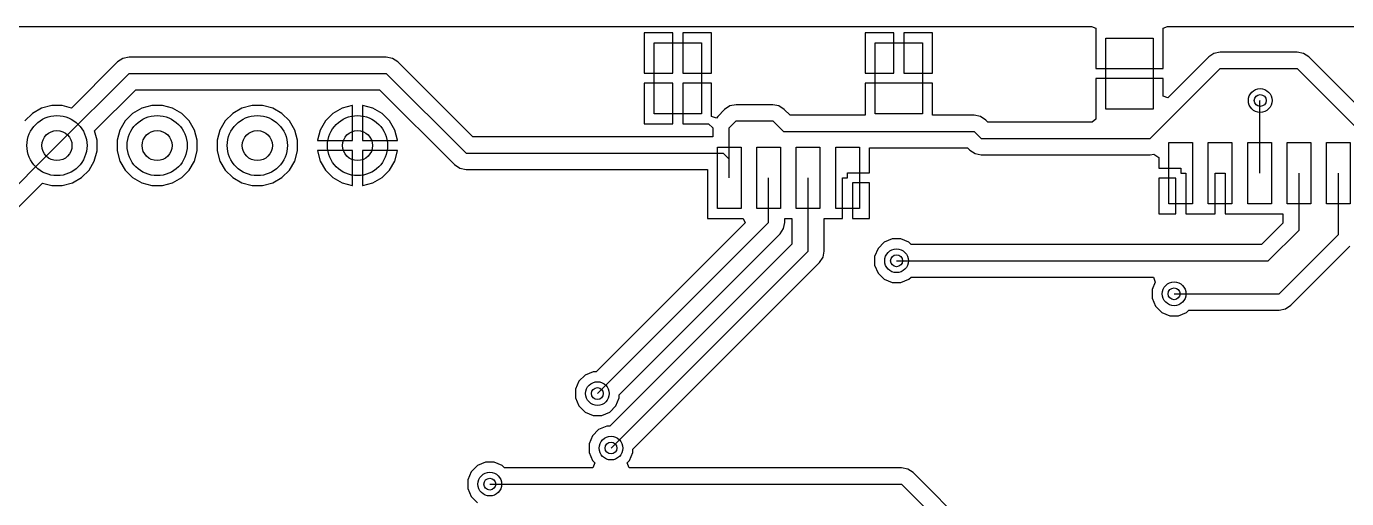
# Model space of a CAD drawing. Header units: inches. Extents: x 58 to 161, y 42 to 107.
# Drawn here: x 98.54 to 132.01, y 95.44 to 107.42 of the extents above; entities that cross this region are included whole.
import ezdxf

# ---------------------------------------------------------------- set-up
doc = ezdxf.new("R2010")
doc.units = ezdxf.units.IN
for name, color, linetype in [('Pad Holes', 156, 'Continuous'), ('Top Layer', 1, 'Continuous'), ('Via Holes', 16, 'Continuous')]:
    doc.layers.add(name, color=color, linetype=linetype)

# ---------------------------------------------------------------- blocks, each defined once
blk = doc.blocks.new('4____________45')
at = {"layer": 'Pad Holes'}
for centre in [(-5.08, 0), (-2.54, 0), (0, 0), (2.54, 0)]:
    blk.add_circle(centre, 0.381, dxfattribs=at)
at = {"layer": 'Top Layer'}
for centre in [(-5.08, 0), (-2.54, 0), (0, 0), (2.54, 0)]:
    blk.add_circle(centre, 0.762, dxfattribs=at)
blk = doc.blocks.new('BM04BSRSSTBLFSN_46')
at = {"layer": 'Top Layer'}
for p, q in [((-3.4, 0.3), (-3.4, 2.1)), ((-3.4, 2.1), (-2.2, 2.1)), ((-2.2, 2.1), (-2.2, 0.3)), ((2.2, 0.3), (2.2, 2.1)), ((2.2, 2.1), (3.4, 2.1)), ((3.4, 2.1), (3.4, 0.3)), ((-2.2, 0.3), (-3.4, 0.3)), ((3.4, 0.3), (2.2, 0.3)), ((-1.8, -2.1), (-1.8, -0.55)), ((-1.8, -0.55), (-1.2, -0.55)), ((-1.2, -0.55), (-1.2, -2.1)), ((-0.8, -2.1), (-0.8, -0.55)), ((-0.8, -0.55), (-0.2, -0.55)), ((-0.2, -0.55), (-0.2, -2.1)), ((0.2, -2.1), (0.2, -0.55)), ((0.2, -0.55), (0.8, -0.55)), ((0.8, -0.55), (0.8, -2.1)), ((1.2, -2.1), (1.2, -0.55)), ((1.2, -0.55), (1.8, -0.55)), ((1.8, -0.55), (1.8, -2.1)), ((-1.2, -2.1), (-1.8, -2.1)), ((-0.2, -2.1), (-0.8, -2.1)), ((0.8, -2.1), (0.2, -2.1)), ((1.8, -2.1), (1.2, -2.1))]:
    blk.add_line(p, q, dxfattribs=at)
blk = doc.blocks.new('BM06BSRSSTBLFSN_48')
at = {"layer": 'Top Layer'}
for p, q in [((-2.8, 0.813), (-2.8, 2.363)), ((-2.8, 2.363), (-2.2, 2.363)), ((-2.2, 2.363), (-2.2, 0.813)), ((-1.8, 0.813), (-1.8, 2.363)), ((-1.8, 2.363), (-1.2, 2.363)), ((-1.2, 2.363), (-1.2, 0.813)), ((-0.8, 0.813), (-0.8, 2.363)), ((-0.8, 2.363), (-0.2, 2.363)), ((-0.2, 2.363), (-0.2, 0.813)), ((0.2, 0.813), (0.2, 2.363)), ((0.2, 2.363), (0.8, 2.363)), ((0.8, 2.363), (0.8, 0.813)), ((1.2, 0.813), (1.2, 2.363)), ((1.2, 2.363), (1.8, 2.363)), ((1.8, 2.363), (1.8, 0.813)), ((2.2, 0.813), (2.2, 2.363)), ((2.2, 2.363), (2.8, 2.363)), ((2.8, 2.363), (2.8, 0.813)), ((-2.2, 0.813), (-2.8, 0.813)), ((-1.2, 0.813), (-1.8, 0.813)), ((-0.2, 0.813), (-0.8, 0.813)), ((0.8, 0.813), (0.2, 0.813)), ((1.8, 0.813), (1.2, 0.813)), ((2.8, 0.813), (2.2, 0.813)), ((-4.4, -1.837), (-4.4, -0.037)), ((-4.4, -0.037), (-3.2, -0.037)), ((-3.2, -0.037), (-3.2, -1.837)), ((3.2, -1.837), (3.2, -0.037)), ((3.2, -0.037), (4.4, -0.037)), ((4.4, -0.037), (4.4, -1.837)), ((-3.2, -1.837), (-4.4, -1.837)), ((4.4, -1.837), (3.2, -1.837))]:
    blk.add_line(p, q, dxfattribs=at)

msp = doc.modelspace()

# ---------------------------------------------------------------- linework, layer by layer
at = {"layer": 'Top Layer'}
for p, q in [((61.341, 107.417), (125.539, 107.417)), ((114.929, 107.256), (114.202, 107.256)), ((114.202, 107.256), (114.202, 106.229)), ((114.929, 106.229), (114.929, 107.256)), ((115.91, 107.256), (115.183, 107.256)), ((115.183, 107.256), (115.183, 106.229)), ((115.91, 106.229), (115.91, 107.256)), ((120.529, 107.256), (119.802, 107.256)), ((119.802, 107.256), (119.802, 106.229)), ((120.529, 106.229), (120.529, 107.256)), ((121.51, 107.256), (120.783, 107.256)), ((120.783, 107.256), (120.783, 106.229)), ((121.51, 106.229), (121.51, 107.256)), ((125.539, 107.417), (125.648, 107.374)), ((125.648, 107.374), (125.648, 107.29)), ((125.648, 107.29), (125.648, 106.347)), ((127.356, 107.374), (127.465, 107.417)), ((127.356, 107.29), (127.356, 107.374)), ((127.356, 106.347), (127.356, 107.29)), ((127.465, 107.417), (133.139, 107.417)), ((100.852, 106.514), (99.684, 105.347)), ((100.985, 106.603), (100.852, 106.514)), ((101.143, 106.635), (100.985, 106.603)), ((107.664, 106.635), (101.143, 106.635)), ((107.822, 106.603), (107.664, 106.635)), ((107.955, 106.514), (107.822, 106.603)), ((109.855, 104.614), (107.955, 106.514)), ((128.512, 106.641), (127.473, 105.602)), ((128.646, 106.73), (128.512, 106.641)), ((128.803, 106.762), (128.646, 106.73)), ((130.759, 106.762), (128.803, 106.762)), ((130.917, 106.73), (130.759, 106.762)), ((131.05, 106.641), (130.917, 106.73)), ((132.943, 104.748), (131.05, 106.641)), ((99.314, 104.394), (101.143, 106.223)), ((101.143, 106.223), (107.664, 106.223)), ((107.664, 106.223), (109.685, 104.202)), ((114.202, 106.229), (114.929, 106.229)), ((115.183, 106.229), (115.91, 106.229)), ((119.802, 106.229), (120.529, 106.229)), ((120.783, 106.229), (121.51, 106.229)), ((125.648, 106.347), (126.502, 106.347)), ((126.502, 106.347), (127.356, 106.347)), ((127.025, 104.572), (128.803, 106.35)), ((128.803, 106.35), (130.759, 106.35)), ((130.759, 106.35), (132.652, 104.457)), ((100.267, 104.764), (101.313, 105.811)), ((101.313, 105.811), (107.493, 105.811)), ((107.493, 105.811), (109.394, 103.911)), ((114.929, 105.975), (114.202, 105.975)), ((114.202, 105.975), (114.202, 104.948)), ((114.929, 104.948), (114.929, 105.975)), ((115.91, 105.975), (115.183, 105.975)), ((115.183, 105.975), (115.183, 104.948)), ((115.91, 105.132), (115.91, 105.975)), ((120.656, 105.975), (119.802, 105.975)), ((119.802, 105.975), (119.802, 105.162)), ((121.51, 105.975), (120.656, 105.975)), ((121.51, 105.162), (121.51, 105.975)), ((126.502, 106.093), (125.648, 106.093)), ((125.648, 106.093), (125.648, 105.066)), ((127.356, 106.093), (126.502, 106.093)), ((127.356, 105.651), (127.356, 106.093)), ((116.532, 105.431), (116.374, 105.4)), ((117.46, 105.431), (116.532, 105.431)), ((117.617, 105.4), (117.46, 105.431)), ((127.473, 105.602), (127.356, 105.651)), ((129.811, 105.528), (129.819, 105.537)), ((129.811, 103.704), (129.811, 105.528)), ((98.69, 105.207), (98.501, 105.018)), ((98.922, 105.341), (98.69, 105.207)), ((99.18, 105.41), (98.922, 105.341)), ((99.448, 105.41), (99.18, 105.41)), ((99.684, 105.347), (99.448, 105.41)), ((101.23, 105.207), (101.041, 105.018)), ((101.462, 105.341), (101.23, 105.207)), ((101.72, 105.41), (101.462, 105.341)), ((101.988, 105.41), (101.72, 105.41)), ((102.246, 105.341), (101.988, 105.41)), ((102.478, 105.207), (102.246, 105.341)), ((102.667, 105.018), (102.478, 105.207)), ((103.77, 105.207), (103.581, 105.018)), ((104.002, 105.341), (103.77, 105.207)), ((104.26, 105.41), (104.002, 105.341)), ((104.528, 105.41), (104.26, 105.41)), ((104.786, 105.341), (104.528, 105.41)), ((105.018, 105.207), (104.786, 105.341)), ((105.207, 105.018), (105.018, 105.207)), ((106.31, 105.207), (106.121, 105.018)), ((106.542, 105.341), (106.31, 105.207)), ((106.8, 105.41), (106.542, 105.341)), ((106.807, 105.41), (106.8, 105.41)), ((106.807, 104.521), (106.807, 105.41)), ((107.068, 105.41), (107.061, 105.41)), ((107.061, 105.41), (107.061, 104.521)), ((107.326, 105.341), (107.068, 105.41)), ((107.558, 105.207), (107.326, 105.341)), ((107.747, 105.018), (107.558, 105.207)), ((116.037, 105.093), (115.91, 105.132)), ((116.065, 105.135), (116.037, 105.093)), ((116.24, 105.31), (116.065, 105.135)), ((116.374, 105.4), (116.24, 105.31)), ((117.751, 105.31), (117.617, 105.4)), ((117.9, 105.162), (117.751, 105.31)), ((119.802, 105.162), (117.9, 105.162)), ((122.568, 105.162), (121.51, 105.162)), ((122.725, 105.13), (122.568, 105.162)), ((122.859, 105.041), (122.725, 105.13)), ((100.33, 104.528), (100.267, 104.764)), ((100.907, 104.786), (100.838, 104.528)), ((101.041, 105.018), (100.907, 104.786)), ((102.801, 104.786), (102.667, 105.018)), ((102.87, 104.528), (102.801, 104.786)), ((103.447, 104.786), (103.378, 104.528)), ((103.581, 105.018), (103.447, 104.786)), ((105.341, 104.786), (105.207, 105.018)), ((105.41, 104.528), (105.341, 104.786)), ((105.987, 104.786), (105.918, 104.528)), ((106.121, 105.018), (105.987, 104.786)), ((107.881, 104.786), (107.747, 105.018)), ((107.95, 104.528), (107.881, 104.786)), ((114.202, 104.948), (114.929, 104.948)), ((115.183, 104.948), (115.835, 104.948)), ((115.835, 104.948), (115.941, 104.847)), ((115.941, 104.847), (115.944, 104.835)), ((115.944, 104.835), (115.944, 104.614)), ((116.356, 104.843), (116.532, 105.019)), ((116.356, 104.052), (116.356, 104.843)), ((116.532, 105.019), (117.46, 105.019)), ((117.46, 105.019), (117.729, 104.75)), ((122.916, 104.984), (122.859, 105.041)), ((125.555, 104.984), (122.916, 104.984)), ((125.648, 105.066), (125.555, 104.984)), ((100.33, 104.26), (100.33, 104.528)), ((100.838, 104.528), (100.838, 104.26)), ((102.87, 104.26), (102.87, 104.528)), ((103.378, 104.528), (103.378, 104.26)), ((105.41, 104.26), (105.41, 104.528)), ((105.918, 104.528), (105.918, 104.521)), ((105.918, 104.521), (106.807, 104.521)), ((107.061, 104.521), (107.95, 104.521)), ((107.95, 104.521), (107.95, 104.528)), ((115.944, 104.614), (109.855, 104.614)), ((117.729, 104.75), (122.568, 104.75)), ((122.568, 104.75), (122.745, 104.572)), ((122.745, 104.572), (127.025, 104.572)), ((97.434, 102.514), (99.314, 104.394)), ((100.261, 104.002), (100.33, 104.26)), ((100.838, 104.26), (100.907, 104.002)), ((102.801, 104.002), (102.87, 104.26)), ((103.378, 104.26), (103.447, 104.002)), ((105.341, 104.002), (105.41, 104.26)), ((106.807, 104.267), (105.918, 104.267)), ((105.918, 104.267), (105.918, 104.26)), ((105.918, 104.26), (105.987, 104.002)), ((106.807, 103.378), (106.807, 104.267)), ((107.95, 104.267), (107.061, 104.267)), ((107.061, 104.267), (107.061, 103.378)), ((107.881, 104.002), (107.95, 104.26)), ((107.95, 104.26), (107.95, 104.267)), ((109.685, 104.202), (116.206, 104.202)), ((116.206, 104.202), (116.356, 104.052)), ((119.91, 103.704), (119.91, 104.338)), ((119.91, 104.338), (122.397, 104.338)), ((122.397, 104.338), (122.454, 104.281)), ((122.454, 104.281), (122.588, 104.191)), ((122.588, 104.191), (122.745, 104.16)), ((122.745, 104.16), (127.025, 104.16)), ((127.025, 104.16), (127.121, 104.179)), ((127.121, 104.179), (127.248, 104.094)), ((127.248, 104.094), (127.248, 103.822)), ((99.938, 103.581), (100.127, 103.77)), ((100.127, 103.77), (100.261, 104.002)), ((100.907, 104.002), (101.041, 103.77)), ((101.041, 103.77), (101.23, 103.581)), ((102.478, 103.581), (102.667, 103.77)), ((102.667, 103.77), (102.801, 104.002)), ((103.447, 104.002), (103.581, 103.77)), ((103.581, 103.77), (103.77, 103.581)), ((105.018, 103.581), (105.207, 103.77)), ((105.207, 103.77), (105.341, 104.002)), ((105.987, 104.002), (106.121, 103.77)), ((106.121, 103.77), (106.31, 103.581)), ((107.558, 103.581), (107.747, 103.77)), ((107.747, 103.77), (107.881, 104.002)), ((109.394, 103.911), (109.527, 103.821)), ((109.527, 103.821), (109.685, 103.79)), ((109.685, 103.79), (115.802, 103.79)), ((115.802, 103.79), (115.802, 102.548)), ((116.356, 103.577), (116.356, 104.052)), ((127.248, 103.822), (127.802, 103.822)), ((127.802, 103.822), (127.802, 103.695)), ((97.726, 102.223), (98.944, 103.441)), ((98.944, 103.441), (99.18, 103.378)), ((99.448, 103.378), (99.706, 103.447)), ((99.706, 103.447), (99.938, 103.581)), ((101.23, 103.581), (101.462, 103.447)), ((101.462, 103.447), (101.72, 103.378)), ((101.988, 103.378), (102.246, 103.447)), ((102.246, 103.447), (102.478, 103.581)), ((103.77, 103.581), (104.002, 103.447)), ((104.002, 103.447), (104.26, 103.378)), ((104.528, 103.378), (104.786, 103.447)), ((104.786, 103.447), (105.018, 103.581)), ((106.31, 103.581), (106.542, 103.447)), ((106.542, 103.447), (106.8, 103.378)), ((107.068, 103.378), (107.326, 103.447)), ((107.326, 103.447), (107.558, 103.581)), ((117.356, 102.446), (117.356, 103.577)), ((118.356, 101.719), (118.356, 103.577)), ((119.229, 102.548), (119.229, 103.577)), ((119.229, 103.577), (119.356, 103.577)), ((119.356, 103.577), (119.356, 103.704)), ((119.356, 103.704), (119.91, 103.704)), ((119.91, 103.45), (119.483, 103.45)), ((119.483, 103.45), (119.483, 102.548)), ((119.91, 102.548), (119.91, 103.45)), ((127.675, 103.568), (127.248, 103.568)), ((127.248, 103.568), (127.248, 102.666)), ((127.675, 102.666), (127.675, 103.568)), ((127.802, 103.695), (127.929, 103.695)), ((127.929, 103.695), (127.929, 102.666)), ((128.675, 102.666), (128.675, 103.695)), ((128.675, 103.695), (128.929, 103.695)), ((128.929, 103.695), (128.929, 102.666)), ((129.802, 103.695), (129.811, 103.704)), ((130.802, 102.252), (130.802, 103.695)), ((131.802, 102.135), (131.802, 103.695)), ((99.18, 103.378), (99.448, 103.378)), ((101.72, 103.378), (101.988, 103.378)), ((104.26, 103.378), (104.528, 103.378)), ((106.8, 103.378), (106.807, 103.378)), ((107.061, 103.378), (107.068, 103.378)), ((116.758, 102.431), (112.986, 98.659)), ((113.015, 98.105), (117.356, 102.446)), ((115.802, 102.548), (116.709, 102.548)), ((116.709, 102.548), (116.758, 102.431)), ((117.737, 102.289), (117.768, 102.446)), ((117.768, 102.446), (117.768, 102.548)), ((117.768, 102.548), (117.944, 102.548)), ((117.944, 102.548), (117.944, 101.89)), ((118.768, 101.719), (118.768, 102.548)), ((118.768, 102.548), (119.229, 102.548)), ((119.483, 102.548), (119.91, 102.548)), ((127.248, 102.666), (127.675, 102.666)), ((127.929, 102.666), (128.675, 102.666)), ((128.929, 102.666), (130.39, 102.666)), ((130.39, 102.423), (129.852, 101.885)), ((130.39, 102.666), (130.39, 102.423)), ((113.569, 98.076), (117.647, 102.155)), ((117.647, 102.155), (117.737, 102.289)), ((130.023, 101.473), (130.802, 102.252)), ((130.302, 100.635), (131.802, 102.135)), ((117.944, 101.89), (113.332, 97.278)), ((120.129, 101.787), (120.044, 101.583)), ((120.285, 101.943), (120.129, 101.787)), ((120.489, 102.028), (120.285, 101.943)), ((120.71, 102.028), (120.489, 102.028)), ((120.913, 101.943), (120.71, 102.028)), ((120.972, 101.885), (120.913, 101.943)), ((129.852, 101.885), (120.972, 101.885)), ((130.593, 100.344), (132.093, 101.844)), ((113.36, 96.723), (118.356, 101.719)), ((113.915, 96.695), (118.647, 101.428)), ((118.647, 101.428), (118.737, 101.561)), ((118.737, 101.561), (118.768, 101.719)), ((120.044, 101.583), (120.044, 101.363)), ((120.599, 101.473), (130.023, 101.473)), ((120.044, 101.363), (120.129, 101.159)), ((120.129, 101.159), (120.285, 101.003)), ((120.285, 101.003), (120.489, 100.918)), ((120.489, 100.918), (120.71, 100.918)), ((120.71, 100.918), (120.913, 101.003)), ((120.913, 101.003), (120.972, 101.061)), ((120.972, 101.061), (127.111, 101.061)), ((127.158, 100.934), (127.08, 100.745)), ((127.08, 100.745), (127.08, 100.524)), ((127.111, 101.061), (127.158, 100.934)), ((127.08, 100.524), (127.165, 100.321)), ((127.635, 100.635), (130.302, 100.635)), ((127.165, 100.321), (127.321, 100.164)), ((127.321, 100.164), (127.525, 100.08)), ((127.525, 100.08), (127.745, 100.08)), ((127.745, 100.08), (127.949, 100.164)), ((127.949, 100.164), (128.008, 100.223)), ((128.008, 100.223), (130.302, 100.223)), ((130.302, 100.223), (130.46, 100.254)), ((130.46, 100.254), (130.593, 100.344)), ((112.545, 98.419), (112.461, 98.215)), ((112.701, 98.575), (112.545, 98.419)), ((112.905, 98.659), (112.701, 98.575)), ((112.986, 98.659), (112.905, 98.659)), ((112.461, 98.215), (112.461, 97.995)), ((113.569, 97.995), (113.569, 98.076)), ((112.461, 97.995), (112.545, 97.791)), ((112.545, 97.791), (112.701, 97.635)), ((113.329, 97.635), (113.484, 97.791)), ((113.484, 97.791), (113.569, 97.995)), ((112.701, 97.635), (112.905, 97.551)), ((112.905, 97.551), (113.125, 97.551)), ((113.125, 97.551), (113.329, 97.635)), ((113.046, 97.194), (112.89, 97.037)), ((113.25, 97.278), (113.046, 97.194)), ((113.332, 97.278), (113.25, 97.278)), ((112.89, 97.037), (112.805, 96.834)), ((112.805, 96.834), (112.805, 96.613)), ((112.805, 96.613), (112.89, 96.409)), ((112.89, 96.409), (112.951, 96.348)), ((113.769, 96.348), (113.831, 96.409)), ((113.831, 96.409), (113.915, 96.613)), ((113.915, 96.613), (113.915, 96.695)), ((109.816, 96.123), (109.732, 95.919)), ((109.973, 96.279), (109.816, 96.123)), ((110.176, 96.364), (109.973, 96.279)), ((110.397, 96.364), (110.176, 96.364)), ((110.601, 96.279), (110.397, 96.364)), ((110.659, 96.221), (110.601, 96.279)), ((112.898, 96.221), (110.659, 96.221)), ((112.951, 96.348), (112.898, 96.221)), ((113.822, 96.221), (113.769, 96.348)), ((120.726, 96.221), (113.822, 96.221)), ((120.884, 96.189), (120.726, 96.221)), ((121.017, 96.1), (120.884, 96.189)), ((124.878, 92.239), (121.017, 96.1)), ((109.732, 95.919), (109.732, 95.698)), ((110.287, 95.809), (120.726, 95.809)), ((120.726, 95.809), (124.587, 91.948)), ((109.732, 95.698), (109.816, 95.495)), ((109.816, 95.495), (109.973, 95.338))]:
    msp.add_line(p, q, dxfattribs=at)
for centre, radius in [((129.819, 105.537), 0.301), ((120.599, 101.473), 0.301), ((127.635, 100.635), 0.301), ((113.015, 98.105), 0.3), ((113.36, 96.723), 0.301), ((110.287, 95.809), 0.301)]:
    msp.add_circle(centre, radius, dxfattribs=at)
at = {"layer": 'Via Holes'}
for centre in [(129.819, 105.537), (120.599, 101.473), (127.635, 100.635), (113.015, 98.105), (113.36, 96.723), (110.287, 95.809)]:
    msp.add_circle(centre, 0.15, dxfattribs=at)

# ---------------------------------------------------------------- block references
at = {"rotation": 180}
msp.add_blockref('BM06BSRSSTBLFSN_48', (130.302, 105.283), dxfattribs=at)
for name, p in [('BM04BSRSSTBLFSN_46', (117.856, 104.902)), ('4____________45', (104.394, 104.394))]:
    msp.add_blockref(name, p)

doc.saveas('drawing.dxf')
